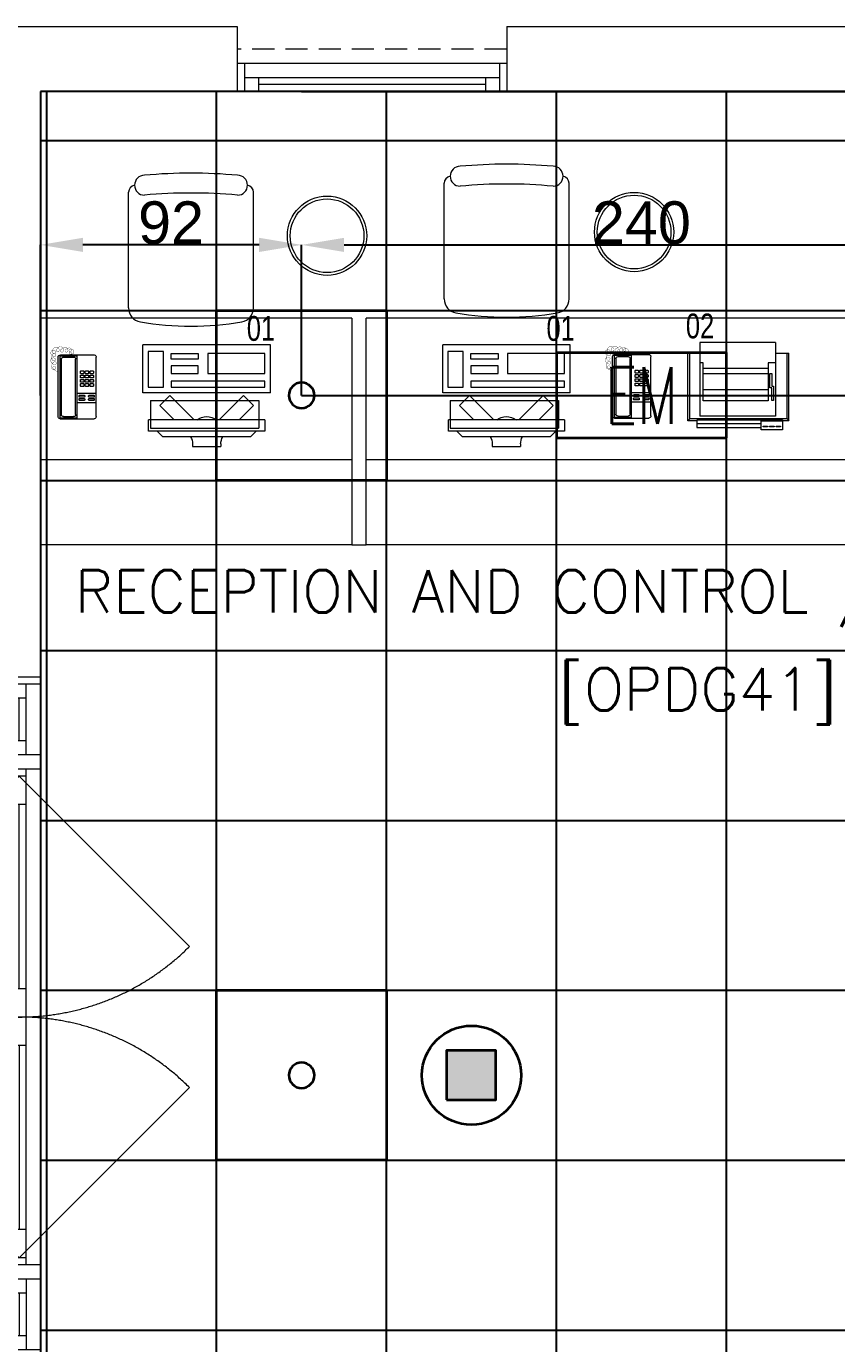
# Model space of a CAD drawing. Header units: inches. Extents: x -12418 to 57169, y -29325 to 19878.
# Drawn here: x 37128 to 39990, y 4153 to 8803 of the extents above; entities that cross this region are included whole.
import ezdxf
from ezdxf.enums import TextEntityAlignment as Align

# ---------------------------------------------------------------- set-up
doc = ezdxf.new("R2010")
doc.units = ezdxf.units.IN
doc.header["$LTSCALE"] = 25
doc.header["$MEASUREMENT"] = 0
doc.header["$PDMODE"] = 3
doc.linetypes.add('00-Ground Floor$0$DASHED', pattern=[0.75, 0.5, -0.25])
doc.linetypes.add('00-Ground Floor$0$HIDDEN2', pattern=[0.1875, 0.125, -0.0625])
doc.layers.get('0').update_dxf_attribs({"color": 8})
doc.layers.get('Defpoints').update_dxf_attribs({"color": 8})
for name, color, linetype, lineweight in [('00-Ground Floor$0$72_EGR_BASE_TEXT', 252, 'Continuous', 5), ('00-Ground Floor$0$72_EGR_EQP_TAG', 142, 'Continuous', 5), ('00-Ground Floor$0$Aluminum', 251, 'Continuous', 5), ('00-Ground Floor$0$LOADING', 253, 'Continuous', 5), ('00-Ground Floor$0$Proj', 251, 'Continuous', 5), ('00-Ground Floor$0$Walls', 251, 'Continuous', 5), ('E-DIM', 6, 'Continuous', 18), ('E-LITE-CIRC-NUMB', 6, 'Continuous', 25), ('E-LITE-CLNG', 150, 'Continuous', 35), ('E-LITE-CLNG @ 100', 150, 'Continuous', 35), ('E-LITE-CTRL', 6, 'Continuous', 25), ('T-INTC-CLNG @ 100', 33, 'Continuous', 35), ('T-INTC-DEVC-NUMB', 2, 'Continuous', 25)]:
    doc.layers.add(name, color=color, linetype=linetype, lineweight=lineweight)
doc.layers.add('00-Ground Floor$0$False Ceiling', color=251, linetype='Continuous')
doc.styles.add('00-Ground Floor$0$SIMPLEX', font='SIMPLEX.shx', dxfattribs={"height": 150})
doc.styles.add('00-Ground Floor$0$X3G_ENTITY_257CFD', font='swisscl.ttf', dxfattribs={"height": 200})
doc.styles.add('DC_Simplex', font='SIMPLEX.shx', dxfattribs={"width": 0.7})
doc.styles.get("Standard").update_dxf_attribs({"font": 'arial.ttf'})
doc.dimstyles.get("Standard").update_dxf_attribs({"dimtxt": 150, "dimasz": 150, "dimexe": 0.18, "dimexo": 0.0625, "dimgap": 1, "dimtad": 1, "dimdec": 0, "dimlfac": 0.1, "dimzin": 0, "dimdsep": 46, "dimtxsty": 'Standard', "dimcen": 0.09, "dimclrd": 256, "dimclrt": 7, "dimadec": 0, "dimazin": 0, "dimtfac": 1, "dimtdec": 0, "dimtofl": 0, "dimtmove": 0, "dimatfit": 3, "dimfxl": 1, "dimtolj": 1, "dimtzin": 0, "dimarcsym": 0})

# ---------------------------------------------------------------- blocks, each defined once
blk = doc.blocks.new('00-Ground Floor$0$door1700')
at = {"layer": '00-Ground Floor$0$Aluminum', "linetype": '00-Ground Floor$0$DASHED', "ltscale": 300}
for p, q in [((34940, 89347.9), (35541, 89949)), ((36640, 89347.9), (36039, 89949)), ((34940, 89347.9), (35541, 88746.9)), ((36640, 89347.9), (36039, 88746.9))]:
    blk.add_line(p, q, dxfattribs=at)
at = {"layer": '00-Ground Floor$0$Aluminum'}
for p, q in [((34915, 89422.9), (34590, 89422.9)), ((34615, 89422.9), (34615, 89322.9)), ((34865, 89422.9), (34865, 89322.9)), ((34915, 89422.9), (34915, 89322.9)), ((36990, 89422.9), (36665, 89422.9)), ((36665, 89422.9), (36665, 89322.9)), ((36715, 89422.9), (36715, 89322.9)), ((36965, 89422.9), (36965, 89322.9)), ((34865, 89372.9), (34615, 89372.9)), ((34665, 89372.9), (34665, 89322.9)), ((34815, 89372.9), (34815, 89322.9)), ((36665, 89372.9), (34915, 89372.9)), ((34940, 89372.9), (34940, 89322.9)), ((35040, 89372.9), (35040, 89322.9)), ((35690, 89372.9), (35690, 89322.9)), ((35790, 89372.9), (35790, 89322.9)), ((35890, 89372.9), (35890, 89322.9)), ((36540, 89372.9), (36540, 89322.9)), ((36640, 89372.9), (36640, 89322.9)), ((36715, 89372.9), (36965, 89372.9)), ((36765, 89372.9), (36765, 89322.9)), ((36915, 89372.9), (36915, 89322.9)), ((36990, 89322.9), (34590, 89322.9)), ((34590, 89322.9), (36990, 89322.9)), ((34815, 89347.9), (34665, 89347.9)), ((35690, 89347.9), (35040, 89347.9)), ((35890, 89347.9), (36540, 89347.9)), ((36765, 89347.9), (36915, 89347.9))]:
    blk.add_line(p, q, dxfattribs=at)
at = {"layer": '00-Ground Floor$0$Aluminum', "linetype": '00-Ground Floor$0$DASHED', "ltscale": 300}
for centre, start, end in [((34940, 89347.9), 315, 45), ((36640, 89347.9), 135, 225)]:
    blk.add_arc(centre, 850, start, end, dxfattribs=at)
blk = doc.blocks.new('00-Ground Floor$0$DM20079-P')
at = {"color": 0}
for p, q in [((-0.0686, 0.217), (-0.0686, 0.008)), ((-0.0616, 0.225), (0.0594, 0.225)), ((-0.0616, 0.225), (-0.0616, 0)), ((-0.0616, 0.222), (-0.0016, 0.222)), ((-0.0616, 0.212), (-0.0565, 0.212)), ((-0.0566, 0.2105), (-0.0566, 0.0145)), ((-0.0496, 0.2175), (-0.0136, 0.2175)), ((-0.0068, 0.212), (-0.0016, 0.212)), ((-0.0066, 0.2105), (-0.0066, 0.0145)), ((-0.0016, 0.225), (-0.0016, 0)), ((0.0664, 0.217), (0.0664, 0.008)), ((-0.0016, 0.1675), (0.0664, 0.1675)), ((-0.0016, 0.135), (0.0664, 0.135)), ((-0.0616, 0.013), (-0.0565, 0.013)), ((-0.0616, 0.003), (-0.0016, 0.003)), ((-0.0594, 0), (0.0594, 0)), ((-0.0496, 0.0075), (-0.0136, 0.0075)), ((-0.0068, 0.013), (-0.0016, 0.013))]:
    blk.add_line(p, q, dxfattribs=at)
for points in [[(0.0074, 0.1605, 0.414214), (0.0054, 0.1585), (0.0054, 0.1555, 0.414214), (0.0074, 0.1535), (0.0234, 0.1535, 0.414214), (0.0254, 0.1555), (0.0254, 0.1585, 0.414214), (0.0234, 0.1605)], [(0.0234, 0.142, 0.414214), (0.0254, 0.144), (0.0254, 0.147, 0.414214), (0.0234, 0.149), (0.0074, 0.149, 0.414214), (0.0054, 0.147), (0.0054, 0.144, 0.414214), (0.0074, 0.142)], [(0.0574, 0.1535, 0.414214), (0.0594, 0.1555), (0.0594, 0.1585, 0.414214), (0.0574, 0.1605), (0.0414, 0.1605, 0.414214), (0.0394, 0.1585), (0.0394, 0.1555, 0.414214), (0.0414, 0.1535)], [(0.0574, 0.142, 0.414214), (0.0594, 0.144), (0.0594, 0.147, 0.414214), (0.0574, 0.149), (0.0414, 0.149, 0.414214), (0.0394, 0.147), (0.0394, 0.144, 0.414214), (0.0414, 0.142)], [(0.0104, 0.103, 0.414214), (0.0124, 0.101), (0.0204, 0.101, 0.414214), (0.0224, 0.103), (0.0224, 0.109, 0.414214), (0.0204, 0.111), (0.0124, 0.111, 0.414214), (0.0104, 0.109)], [(0.0104, 0.088, 0.414214), (0.0124, 0.086), (0.0204, 0.086, 0.414214), (0.0224, 0.088), (0.0224, 0.094, 0.414214), (0.0204, 0.096), (0.0124, 0.096, 0.414214), (0.0104, 0.094)], [(0.0274, 0.103, 0.414214), (0.0294, 0.101), (0.0374, 0.101, 0.414214), (0.0394, 0.103), (0.0394, 0.109, 0.414214), (0.0374, 0.111), (0.0294, 0.111, 0.414214), (0.0274, 0.109)], [(0.0274, 0.088, 0.414214), (0.0294, 0.086), (0.0374, 0.086, 0.414214), (0.0394, 0.088), (0.0394, 0.094, 0.414214), (0.0374, 0.096), (0.0294, 0.096, 0.414214), (0.0274, 0.094)], [(0.0444, 0.103, 0.414214), (0.0464, 0.101), (0.0544, 0.101, 0.414214), (0.0564, 0.103), (0.0564, 0.109, 0.414214), (0.0544, 0.111), (0.0464, 0.111, 0.414214), (0.0444, 0.109)], [(0.0444, 0.088, 0.414214), (0.0464, 0.086), (0.0544, 0.086, 0.414214), (0.0564, 0.088), (0.0564, 0.094, 0.414214), (0.0544, 0.096), (0.0464, 0.096, 0.414214), (0.0444, 0.094)], [(0.0104, 0.073, 0.414214), (0.0124, 0.071), (0.0204, 0.071, 0.414214), (0.0224, 0.073), (0.0224, 0.079, 0.414214), (0.0204, 0.081), (0.0124, 0.081, 0.414214), (0.0104, 0.079)], [(0.0104, 0.058, 0.414214), (0.0124, 0.056), (0.0204, 0.056, 0.414214), (0.0224, 0.058), (0.0224, 0.064, 0.414214), (0.0204, 0.066), (0.0124, 0.066, 0.414214), (0.0104, 0.064)], [(0.0274, 0.073, 0.414214), (0.0294, 0.071), (0.0374, 0.071, 0.414214), (0.0394, 0.073), (0.0394, 0.079, 0.414214), (0.0374, 0.081), (0.0294, 0.081, 0.414214), (0.0274, 0.079)], [(0.0274, 0.058, 0.414214), (0.0294, 0.056), (0.0374, 0.056, 0.414214), (0.0394, 0.058), (0.0394, 0.064, 0.414214), (0.0374, 0.066), (0.0294, 0.066, 0.414214), (0.0274, 0.064)], [(0.0444, 0.073, 0.414214), (0.0464, 0.071), (0.0544, 0.071, 0.414214), (0.0564, 0.073), (0.0564, 0.079, 0.414214), (0.0544, 0.081), (0.0464, 0.081, 0.414214), (0.0444, 0.079)], [(0.0444, 0.058, 0.414214), (0.0464, 0.056), (0.0544, 0.056, 0.414214), (0.0564, 0.058), (0.0564, 0.064, 0.414214), (0.0544, 0.066), (0.0464, 0.066, 0.414214), (0.0444, 0.064)]]:
    blk.add_lwpolyline(points, format="xyb", close=True, dxfattribs=at)
at = {"color": 0, "const_width": 0.001}
blk.add_lwpolyline([(-0.0686, 0.059, 0.184574), (-0.0861, 0.0478, 1.44364), (-0.0769, 0.0452, 0.837915), (-0.0907, 0.0465, 0.30536), (-0.0835, 0.0248, 1.584726), (-0.0815, 0.034, 0.253153), (-0.094, 0.0228, 0.874198), (-0.0776, 0.0142, 0.915253), (-0.0897, 0.0168, 0.223821), (-0.0874, -0.0011, 1.703343), (-0.0796, 0.005, 0.588962), (-0.0934, -0.0114, 0.717795), (-0.0769, -0.0108, 0.983104), (-0.0875, -0.0075, 0.326362), (-0.0815, -0.0259, 0.758716), (-0.0657, -0.0134, 0.906186), (-0.0743, -0.016, 0.189488), (-0.067, -0.0272, 0.7948), (-0.0506, -0.0127, 1.223996), (-0.0585, -0.0193, 0.072149), (-0.0473, -0.0259, 0.645886), (-0.0341, -0.0134, 1.366917), (-0.042, -0.0193, 0.078415), (-0.0315, -0.0246, 0.723006), (-0.0229, -0.0127, 1.105484), (-0.0289, -0.018, 0.327892), (-0.017, -0.0193, 0.446638), (-0.0144, -0.0068, 0.327263), (-0.0269, -0.0029, 1.240441), (-0.0229, -0.0094, 0.611307), (-0.0278, 0.0075)], format="xyb", dxfattribs=at)
at = {"color": 0}
for centre, radius, start, end in [((-0.0605, 0.217), 0.00813, 97.9633, 179.6649), ((-0.0496, 0.2105), 0.007, 90, 180), ((-0.0136, 0.2105), 0.007, 0, 90), ((0.0582, 0.217), 0.00813, 0.3351, 82.0367), ((-0.0605, 0.008), 0.00813, 180.3351, 277.9633), ((-0.0496, 0.0145), 0.007, 180, 270), ((-0.0136, 0.0145), 0.007, 270, 0), ((0.0582, 0.008), 0.00813, 277.9633, 359.6649)]:
    blk.add_arc(centre, radius, start, end, dxfattribs=at)
blk = doc.blocks.new('00-Ground Floor$0$GF21021-P')
for p, q in [((-0.2207, 0.4756), (-0.2207, 0.0675)), ((0.2205, 0.4756), (0.2205, 0.0675))]:
    blk.add_line(p, q)
for centre, radius, start, end in [((-0.1707, 0.4756), 0.05, 99.6329, 180), ((-0.0001, -0.5295), 1.0695, 80.3671, 99.6329), ((0.1705, 0.4756), 0.05, 0, 80.3671), ((-0.1957, 0.0675), 0.025, 180, 261.4721), ((-0.1643, 0.0425), 0.0351, 90, 270), ((0, 1.8467), 1.7767, 264.6946, 275.3053), ((0.1641, 0.0425), 0.0351, 270, 90), ((0.1955, 0.0675), 0.025, 278.5279, 0), ((0, 1.8314), 1.8314, 264.8532, 275.147)]:
    blk.add_arc(centre, radius, start, end)
blk = doc.blocks.new('00-Ground Floor$0$ITCWLS1-P')
at = {"layer": '00-Ground Floor$0$LOADING'}
for p, q in [((-0.2651, 0.43, 0), (-0.3051, 0.43, 0)), ((-0.3051, 0.43, 0), (-0.3051, 0.02, 0)), ((-0.2651, 0.43, 0), (-0.2651, 0.02, 0)), ((-0.17, 0.45), (-0.17, 0)), ((-0.17, 0.45), (0, 0.45)), ((-0.1496, 0.4305), (-0.1291, 0.4305)), ((-0.1291, 0.4305), (-0.1291, 0.4089)), ((0, 0.45), (0, 0)), ((-0.3251, 0.38, 0), (-0.3051, 0.4, 0)), ((-0.3251, 0.38, 0), (-0.3251, 0.07, 0)), ((-0.197, 0.4094), (-0.295, 0.4094)), ((-0.295, 0.0264), (-0.295, 0.4094)), ((-0.197, 0.0264), (-0.197, 0.4094)), ((-0.3503, 0.275), (-0.3596, 0.275)), ((-0.3596, 0.175), (-0.3596, 0.275)), ((-0.3503, 0.175), (-0.3596, 0.175)), ((-0.3251, 0.07, 0), (-0.3051, 0.05, 0)), ((-0.3051, 0.02, 0), (-0.2651, 0.02, 0)), ((-0.197, 0.0264), (-0.295, 0.0264)), ((-0.17, 0), (0, 0))]:
    blk.add_line(p, q, dxfattribs=at)
at = {"layer": '00-Ground Floor$0$LOADING', "extrusion": (2.48281e-10, 3.18408e-10, -1)}
for p, q in [((-0.2651, 0.3395), (-0.2144, 0.3902)), ((-0.1791, 0.3548), (-0.2144, 0.3902)), ((-0.2651, 0.2688), (-0.1791, 0.3548))]:
    blk.add_line(p, q, dxfattribs=at)
at = {"layer": '00-Ground Floor$0$LOADING', "extrusion": (2.48281e-10, -3.18408e-10, -1)}
for p, q in [((-0.2651, 0.1812), (-0.1791, 0.0952)), ((-0.2651, 0.1105), (-0.2144, 0.0598)), ((-0.1791, 0.0952), (-0.2144, 0.0598))]:
    blk.add_line(p, q, dxfattribs=at)
at = {"layer": '00-Ground Floor$0$LOADING'}
for points in [[(-0.1291, 0.4089), (-0.1291, 0.1), (-0.1496, 0.1), (-0.1496, 0.4305)], [(-0.1496, 0.1), (-0.1496, 0.1), (-0.1496, 0.1), (-0.1496, 0.1), (-0.1496, 0.1), (-0.1496, 0.1), (-0.1496, 0.1), (-0.1496, 0.1), (-0.1496, 0.1)], [(-0.1496, 0.1), (-0.1496, 0.1), (-0.1496, 0.1), (-0.1496, 0.1), (-0.1496, 0.1), (-0.1496, 0.1), (-0.1496, 0.1), (-0.1496, 0.1), (-0.1496, 0.1), (-0.1496, 0.1), (-0.1496, 0.1), (-0.1496, 0.1), (-0.1496, 0.1), (-0.1496, 0.1), (-0.1496, 0.1), (-0.1496, 0.1), (-0.1496, 0.1), (-0.1496, 0.1)], [(-0.1496, 0.1), (-0.1496, 0.1), (-0.1496, 0.1), (-0.1496, 0.1), (-0.1496, 0.1), (-0.1496, 0.1), (-0.1496, 0.1), (-0.1496, 0.1), (-0.1496, 0.1), (-0.1496, 0.1)], [(-0.1496, 0.1), (-0.1496, 0.1), (-0.1496, 0.1), (-0.1496, 0.1), (-0.1496, 0.1), (-0.1496, 0.1), (-0.1496, 0.1)], [(-0.1496, 0.1), (-0.1496, 0.1), (-0.1496, 0.1), (-0.1496, 0.1), (-0.1496, 0.1), (-0.1496, 0.1), (-0.1496, 0.1), (-0.1496, 0.1), (-0.1496, 0.1), (-0.1496, 0.1)], [(-0.1496, 0.1), (-0.1496, 0.1), (-0.1496, 0.1), (-0.1496, 0.1), (-0.1496, 0.1), (-0.1496, 0.1), (-0.1496, 0.1), (-0.1496, 0.1), (-0.1496, 0.1), (-0.1496, 0.1), (-0.1496, 0.1), (-0.1496, 0.1), (-0.1496, 0.1), (-0.1496, 0.1), (-0.1496, 0.1)], [(-0.1496, 0.1), (-0.1496, 0.1), (-0.1496, 0.1), (-0.1496, 0.1), (-0.1496, 0.1), (-0.1496, 0.1), (-0.1496, 0.1), (-0.1496, 0.1), (-0.1496, 0.1), (-0.1496, 0.1)], [(-0.1496, 0.1), (-0.1496, 0.1), (-0.1496, 0.1), (-0.1496, 0.1), (-0.1496, 0.1), (-0.1496, 0.1), (-0.1496, 0.1), (-0.1496, 0.1), (-0.1496, 0.1), (-0.1496, 0.1)], [(-0.1496, 0.1), (-0.1496, 0.1), (-0.1496, 0.1), (-0.1496, 0.1), (-0.1496, 0.1), (-0.1496, 0.1), (-0.1496, 0.1), (-0.1496, 0.1), (-0.1496, 0.1), (-0.1496, 0.1), (-0.1496, 0.1), (-0.1496, 0.1), (-0.1496, 0.1), (-0.1496, 0.1), (-0.1496, 0.1), (-0.1496, 0.1), (-0.1496, 0.1), (-0.1496, 0.1), (-0.1496, 0.1), (-0.1496, 0.1), (-0.1496, 0.1), (-0.1496, 0.1), (-0.1496, 0.1), (-0.1496, 0.1), (-0.1496, 0.1), (-0.1496, 0.1), (-0.1496, 0.1), (-0.1496, 0.1), (-0.1496, 0.1), (-0.1496, 0.1), (-0.1496, 0.1), (-0.1496, 0.1), (-0.1496, 0.1), (-0.1496, 0.1), (-0.1496, 0.1), (-0.1496, 0.1), (-0.1496, 0.1), (-0.1496, 0.1), (-0.1496, 0.1), (-0.1496, 0.1), (-0.1496, 0.1), (-0.1496, 0.1), (-0.1496, 0.1), (-0.1496, 0.1), (-0.1496, 0.1), (-0.1496, 0.1), (-0.1496, 0.1), (-0.1496, 0.1), (-0.1496, 0.1), (-0.1496, 0.1), (-0.1496, 0.1), (-0.1496, 0.1), (-0.1496, 0.1), (-0.1496, 0.1)], [(-0.1496, 0.1), (-0.1496, 0.1), (-0.1496, 0.1), (-0.1496, 0.1), (-0.1496, 0.1), (-0.1496, 0.1), (-0.1496, 0.1), (-0.1496, 0.1), (-0.1496, 0.1), (-0.1496, 0.1), (-0.1496, 0.1), (-0.1496, 0.1), (-0.1496, 0.1), (-0.1496, 0.1), (-0.1496, 0.1), (-0.1496, 0.1), (-0.1496, 0.1), (-0.1496, 0.1), (-0.1496, 0.1), (-0.1496, 0.1), (-0.1496, 0.1), (-0.1496, 0.1), (-0.1496, 0.1), (-0.1496, 0.1), (-0.1496, 0.1), (-0.1496, 0.1), (-0.1496, 0.1), (-0.1496, 0.1), (-0.1496, 0.1), (-0.1496, 0.1), (-0.1496, 0.1), (-0.1496, 0.1), (-0.1496, 0.1), (-0.1496, 0.1), (-0.1496, 0.1), (-0.1496, 0.1), (-0.1496, 0.1), (-0.1496, 0.1), (-0.1496, 0.1), (-0.1496, 0.1), (-0.1496, 0.1), (-0.1496, 0.1), (-0.1496, 0.1), (-0.1496, 0.1), (-0.1496, 0.1), (-0.1496, 0.1), (-0.1496, 0.1), (-0.1496, 0.1), (-0.1496, 0.1), (-0.1496, 0.1), (-0.1496, 0.1), (-0.1496, 0.1), (-0.1496, 0.1), (-0.1496, 0.1), (-0.1496, 0.1), (-0.1496, 0.1), (-0.1496, 0.1), (-0.1496, 0.1), (-0.1496, 0.1), (-0.1496, 0.1), (-0.1496, 0.1), (-0.1496, 0.1), (-0.1496, 0.1), (-0.1496, 0.1), (-0.1496, 0.1), (-0.1496, 0.1), (-0.1496, 0.1), (-0.1496, 0.1), (-0.1496, 0.1), (-0.1496, 0.1), (-0.1496, 0.1), (-0.1496, 0.1), (-0.1496, 0.1), (-0.1496, 0.1), (-0.1496, 0.1), (-0.1496, 0.1), (-0.1496, 0.1), (-0.1496, 0.1), (-0.1496, 0.1), (-0.1496, 0.1), (-0.1496, 0.1), (-0.1496, 0.1), (-0.1496, 0.1), (-0.1496, 0.1), (-0.1496, 0.1), (-0.1496, 0.1), (-0.1496, 0.1), (-0.1496, 0.1), (-0.1496, 0.1)], [(-0.1496, 0.1), (-0.1496, 0.1), (-0.1496, 0.1), (-0.1496, 0.1), (-0.1496, 0.1), (-0.1496, 0.1), (-0.1496, 0.1), (-0.1496, 0.1), (-0.1496, 0.1), (-0.1496, 0.1), (-0.1496, 0.1), (-0.1496, 0.1)], [(-0.1496, 0.1), (-0.1496, 0.1), (-0.1496, 0.1), (-0.1496, 0.1), (-0.1496, 0.1), (-0.1496, 0.1), (-0.1496, 0.1)], [(-0.1496, 0.1), (-0.1496, 0.1), (-0.1496, 0.1), (-0.1496, 0.1), (-0.1496, 0.1), (-0.1496, 0.1), (-0.1496, 0.1), (-0.1496, 0.1), (-0.1496, 0.1), (-0.1496, 0.1), (-0.1496, 0.1), (-0.1496, 0.1), (-0.1496, 0.1), (-0.1496, 0.1), (-0.1496, 0.1), (-0.1496, 0.1), (-0.1496, 0.1)], [(-0.1496, 0.1), (-0.1496, 0.1), (-0.1496, 0.1), (-0.1496, 0.1), (-0.1496, 0.1), (-0.1496, 0.1), (-0.1496, 0.1), (-0.1496, 0.1), (-0.1496, 0.1), (-0.1496, 0.1), (-0.1496, 0.1), (-0.1496, 0.1), (-0.1496, 0.1), (-0.1496, 0.1), (-0.1496, 0.1), (-0.1496, 0.1), (-0.1496, 0.1), (-0.1496, 0.1), (-0.1496, 0.1), (-0.1496, 0.1), (-0.1496, 0.1), (-0.1496, 0.1), (-0.1496, 0.1), (-0.1496, 0.1), (-0.1496, 0.1), (-0.1496, 0.1), (-0.1496, 0.1), (-0.1496, 0.1), (-0.1496, 0.1), (-0.1496, 0.1), (-0.1496, 0.1), (-0.1496, 0.1), (-0.1496, 0.1), (-0.1496, 0.1), (-0.1496, 0.1), (-0.1496, 0.1), (-0.1496, 0.1), (-0.1496, 0.1), (-0.1496, 0.1), (-0.1496, 0.1), (-0.1496, 0.1), (-0.1496, 0.1), (-0.1496, 0.1), (-0.1496, 0.1), (-0.1496, 0.1), (-0.1496, 0.1), (-0.1496, 0.1), (-0.1496, 0.1), (-0.1496, 0.1), (-0.1496, 0.1), (-0.1496, 0.1), (-0.1496, 0.1), (-0.1496, 0.1), (-0.1496, 0.1), (-0.1496, 0.1), (-0.1496, 0.1), (-0.1496, 0.1), (-0.1496, 0.1), (-0.1496, 0.1), (-0.1496, 0.1), (-0.1496, 0.1), (-0.1496, 0.1), (-0.1496, 0.1), (-0.1496, 0.1), (-0.1496, 0.1), (-0.1496, 0.1), (-0.1496, 0.1), (-0.1496, 0.1), (-0.1496, 0.1), (-0.1496, 0.1), (-0.1496, 0.1), (-0.1496, 0.1), (-0.1496, 0.1), (-0.1496, 0.1), (-0.1496, 0.1), (-0.1496, 0.1), (-0.1496, 0.1), (-0.1496, 0.1), (-0.1496, 0.1), (-0.1496, 0.1), (-0.1496, 0.1), (-0.1496, 0.1), (-0.1496, 0.1), (-0.1496, 0.1), (-0.1496, 0.1), (-0.1496, 0.1), (-0.1496, 0.1), (-0.1496, 0.1), (-0.1496, 0.1), (-0.1496, 0.1), (-0.1496, 0.1), (-0.1496, 0.1), (-0.1496, 0.1), (-0.1496, 0.1), (-0.1496, 0.1), (-0.1496, 0.1), (-0.1496, 0.1), (-0.1496, 0.1), (-0.1496, 0.1), (-0.1496, 0.1), (-0.1496, 0.1), (-0.1496, 0.1), (-0.1496, 0.1), (-0.1496, 0.1), (-0.1496, 0.1), (-0.1496, 0.1), (-0.1496, 0.1), (-0.1496, 0.1), (-0.1496, 0.1), (-0.1496, 0.1), (-0.1496, 0.1)], [(-0.1496, 0.1), (-0.1496, 0.1), (-0.1496, 0.1), (-0.1496, 0.1), (-0.1496, 0.1), (-0.1496, 0.1), (-0.1496, 0.1), (-0.1496, 0.1)]]:
    blk.add_lwpolyline(points, dxfattribs=at)
for points in [[(-0.1019, 0.4305), (-0.0304, 0.4305), (-0.0304, 0.2294), (-0.1019, 0.2294)], [(-0.1019, 0.1954), (-0.0747, 0.1954), (-0.0747, 0.1), (-0.1019, 0.1)], [(-0.0304, 0.1954), (-0.0508, 0.1954), (-0.0508, 0.1), (-0.0304, 0.1)], [(-0.1496, 0.1), (-0.1496, 0.1), (-0.1496, 0.1), (-0.1496, 0.1), (-0.1496, 0.1), (-0.1496, 0.1), (-0.1496, 0.1), (-0.1496, 0.1), (-0.1496, 0.1), (-0.1496, 0.1), (-0.1496, 0.1), (-0.1496, 0.1), (-0.1496, 0.1), (-0.1496, 0.1), (-0.1496, 0.1), (-0.1496, 0.1), (-0.1496, 0.1), (-0.1496, 0.1), (-0.1496, 0.1), (-0.1496, 0.1), (-0.1496, 0.1), (-0.1496, 0.1), (-0.1496, 0.1), (-0.1496, 0.1), (-0.1496, 0.1), (-0.1496, 0.1), (-0.1496, 0.1), (-0.1496, 0.1), (-0.1496, 0.1), (-0.1496, 0.1), (-0.1496, 0.1), (-0.1496, 0.1), (-0.1496, 0.1), (-0.1496, 0.1), (-0.1496, 0.1), (-0.1496, 0.1), (-0.1496, 0.1), (-0.1496, 0.1), (-0.1496, 0.1), (-0.1496, 0.1), (-0.1496, 0.1), (-0.1496, 0.1), (-0.1496, 0.1), (-0.1496, 0.1), (-0.1496, 0.1), (-0.1496, 0.1), (-0.1496, 0.1), (-0.1496, 0.1), (-0.1496, 0.1), (-0.1496, 0.1), (-0.1496, 0.1), (-0.1496, 0.1), (-0.1496, 0.1), (-0.1496, 0.1), (-0.1496, 0.1), (-0.1496, 0.1), (-0.1496, 0.1), (-0.1496, 0.1), (-0.1496, 0.1), (-0.1496, 0.1), (-0.1496, 0.1), (-0.1496, 0.1), (-0.1496, 0.1), (-0.1496, 0.1), (-0.1496, 0.1), (-0.1496, 0.1), (-0.1496, 0.1), (-0.1496, 0.1), (-0.1496, 0.1), (-0.1496, 0.1), (-0.1496, 0.1), (-0.1496, 0.1), (-0.1496, 0.1), (-0.1496, 0.1), (-0.1496, 0.1), (-0.1496, 0.1), (-0.1496, 0.1), (-0.1496, 0.1), (-0.1496, 0.1), (-0.1496, 0.1), (-0.1496, 0.1), (-0.1496, 0.1), (-0.1496, 0.1), (-0.1496, 0.1), (-0.1496, 0.1), (-0.1496, 0.1), (-0.1496, 0.1), (-0.1496, 0.1), (-0.1496, 0.1), (-0.1496, 0.1), (-0.1496, 0.1), (-0.1496, 0.1), (-0.1496, 0.1), (-0.1496, 0.1), (-0.1496, 0.1), (-0.1496, 0.1), (-0.1496, 0.1), (-0.1496, 0.1), (-0.1496, 0.1), (-0.1496, 0.1), (-0.1496, 0.1), (-0.1496, 0.1), (-0.1496, 0.1), (-0.1496, 0.1), (-0.1496, 0.1), (-0.1496, 0.1), (-0.1496, 0.1), (-0.1496, 0.1), (-0.1496, 0.1), (-0.1496, 0.1), (-0.1496, 0.1), (-0.1496, 0.1), (-0.1496, 0.1), (-0.1496, 0.1), (-0.1496, 0.1), (-0.1496, 0.1), (-0.1496, 0.1), (-0.1496, 0.1), (-0.1496, 0.1), (-0.1496, 0.1), (-0.1496, 0.1), (-0.1496, 0.1), (-0.1496, 0.1), (-0.1496, 0.1), (-0.1496, 0.1), (-0.1496, 0.1), (-0.1496, 0.1), (-0.1496, 0.1), (-0.1496, 0.1), (-0.1496, 0.1), (-0.1496, 0.1), (-0.1496, 0.1), (-0.1496, 0.1), (-0.1496, 0.1), (-0.1496, 0.1), (-0.1496, 0.1), (-0.1496, 0.1), (-0.1496, 0.1), (-0.1496, 0.1), (-0.1496, 0.1), (-0.1496, 0.1), (-0.1496, 0.1), (-0.1496, 0.1), (-0.1496, 0.1), (-0.1496, 0.1), (-0.1496, 0.1), (-0.1496, 0.1), (-0.1496, 0.1), (-0.1496, 0.1), (-0.1496, 0.1), (-0.1496, 0.1), (-0.1496, 0.1), (-0.1496, 0.1), (-0.1496, 0.1), (-0.1496, 0.1), (-0.1496, 0.1), (-0.1496, 0.1), (-0.1496, 0.1), (-0.1496, 0.1), (-0.1496, 0.1), (-0.1496, 0.1), (-0.1496, 0.1), (-0.1496, 0.1), (-0.1496, 0.1), (-0.1496, 0.1), (-0.1496, 0.1), (-0.1496, 0.1), (-0.1496, 0.1), (-0.1496, 0.1), (-0.1496, 0.1), (-0.1496, 0.1), (-0.1496, 0.1), (-0.1496, 0.1), (-0.1496, 0.1), (-0.1496, 0.1), (-0.1496, 0.1), (-0.1496, 0.1), (-0.1496, 0.1), (-0.1496, 0.1), (-0.1496, 0.1), (-0.1496, 0.1), (-0.1496, 0.1), (-0.1496, 0.1), (-0.1496, 0.1), (-0.1496, 0.1), (-0.1496, 0.1), (-0.1496, 0.1), (-0.1496, 0.1), (-0.1496, 0.1), (-0.1496, 0.1), (-0.1496, 0.1), (-0.1496, 0.1), (-0.1496, 0.1), (-0.1496, 0.1), (-0.1496, 0.1), (-0.1496, 0.1), (-0.1496, 0.1), (-0.1496, 0.1), (-0.1496, 0.1), (-0.1496, 0.1), (-0.1496, 0.1), (-0.1496, 0.1), (-0.1496, 0.1), (-0.1496, 0.1), (-0.1496, 0.1), (-0.1496, 0.1), (-0.1496, 0.1), (-0.1496, 0.1), (-0.1496, 0.1), (-0.1496, 0.1), (-0.1496, 0.1), (-0.1496, 0.1), (-0.1496, 0.1), (-0.1496, 0.1), (-0.1496, 0.1), (-0.1496, 0.1), (-0.1496, 0.1), (-0.1496, 0.1), (-0.1496, 0.1), (-0.1496, 0.1), (-0.1496, 0.1), (-0.1496, 0.1), (-0.1496, 0.1), (-0.1496, 0.1), (-0.1496, 0.1), (-0.1496, 0.1), (-0.1496, 0.1), (-0.1496, 0.1), (-0.1496, 0.1), (-0.1496, 0.1), (-0.1496, 0.1), (-0.1496, 0.1), (-0.1496, 0.1), (-0.1496, 0.1), (-0.1496, 0.1), (-0.1496, 0.1), (-0.1496, 0.1), (-0.1496, 0.1), (-0.1496, 0.1), (-0.1496, 0.1), (-0.1496, 0.1), (-0.1496, 0.1), (-0.1496, 0.1), (-0.1496, 0.1), (-0.1496, 0.1), (-0.1496, 0.1), (-0.1496, 0.1), (-0.1496, 0.1), (-0.1496, 0.1), (-0.1496, 0.1), (-0.1496, 0.1), (-0.1496, 0.1), (-0.1496, 0.1), (-0.1496, 0.1), (-0.1496, 0.1), (-0.1496, 0.1), (-0.1496, 0.1), (-0.1496, 0.1), (-0.1496, 0.1), (-0.1496, 0.1), (-0.1496, 0.1), (-0.1496, 0.1), (-0.1496, 0.1), (-0.1496, 0.1), (-0.1496, 0.1), (-0.1496, 0.1), (-0.1496, 0.1), (-0.1496, 0.1), (-0.1496, 0.1), (-0.1496, 0.1), (-0.1496, 0.1), (-0.1496, 0.1), (-0.1496, 0.1), (-0.1496, 0.1), (-0.1496, 0.1), (-0.1496, 0.1), (-0.1496, 0.1)], [(-0.1496, 0.1), (-0.1496, 0.1), (-0.1496, 0.1), (-0.1496, 0.1), (-0.1496, 0.1), (-0.1496, 0.1), (-0.1496, 0.1), (-0.1496, 0.1), (-0.1496, 0.1), (-0.1496, 0.1), (-0.1496, 0.1), (-0.1496, 0.1), (-0.1496, 0.1), (-0.1496, 0.1), (-0.1496, 0.1), (-0.1496, 0.1), (-0.1496, 0.1), (-0.1496, 0.1), (-0.1496, 0.1), (-0.1496, 0.1), (-0.1496, 0.1), (-0.1496, 0.1), (-0.1496, 0.1), (-0.1496, 0.1), (-0.1496, 0.1), (-0.1496, 0.1), (-0.1496, 0.1), (-0.1496, 0.1), (-0.1496, 0.1), (-0.1496, 0.1), (-0.1496, 0.1), (-0.1496, 0.1), (-0.1496, 0.1), (-0.1496, 0.1), (-0.1496, 0.1), (-0.1496, 0.1), (-0.1496, 0.1), (-0.1496, 0.1), (-0.1496, 0.1), (-0.1496, 0.1), (-0.1496, 0.1), (-0.1496, 0.1), (-0.1496, 0.1), (-0.1496, 0.1), (-0.1496, 0.1), (-0.1496, 0.1), (-0.1496, 0.1), (-0.1496, 0.1), (-0.1496, 0.1), (-0.1496, 0.1), (-0.1496, 0.1), (-0.1496, 0.1), (-0.1496, 0.1), (-0.1496, 0.1), (-0.1496, 0.1), (-0.1496, 0.1), (-0.1496, 0.1), (-0.1496, 0.1), (-0.1496, 0.1), (-0.1496, 0.1), (-0.1496, 0.1), (-0.1496, 0.1), (-0.1496, 0.1), (-0.1496, 0.1), (-0.1496, 0.1), (-0.1496, 0.1), (-0.1496, 0.1), (-0.1496, 0.1), (-0.1496, 0.1), (-0.1496, 0.1), (-0.1496, 0.1), (-0.1496, 0.1), (-0.1496, 0.1), (-0.1496, 0.1), (-0.1496, 0.1), (-0.1496, 0.1), (-0.1496, 0.1), (-0.1496, 0.1), (-0.1496, 0.1), (-0.1496, 0.1), (-0.1496, 0.1), (-0.1496, 0.1), (-0.1496, 0.1), (-0.1496, 0.1), (-0.1496, 0.1), (-0.1496, 0.1), (-0.1496, 0.1), (-0.1496, 0.1), (-0.1496, 0.1), (-0.1496, 0.1), (-0.1496, 0.1), (-0.1496, 0.1), (-0.1496, 0.1), (-0.1496, 0.1), (-0.1496, 0.1), (-0.1496, 0.1), (-0.1496, 0.1), (-0.1496, 0.1), (-0.1496, 0.1), (-0.1496, 0.1), (-0.1496, 0.1), (-0.1496, 0.1), (-0.1496, 0.1), (-0.1496, 0.1), (-0.1496, 0.1), (-0.1496, 0.1), (-0.1496, 0.1), (-0.1496, 0.1), (-0.1496, 0.1), (-0.1496, 0.1), (-0.1496, 0.1), (-0.1496, 0.1), (-0.1496, 0.1), (-0.1496, 0.1), (-0.1496, 0.1), (-0.1496, 0.1), (-0.1496, 0.1), (-0.1496, 0.1), (-0.1496, 0.1), (-0.1496, 0.1), (-0.1496, 0.1), (-0.1496, 0.1), (-0.1496, 0.1), (-0.1496, 0.1), (-0.1496, 0.1), (-0.1496, 0.1), (-0.1496, 0.1), (-0.1496, 0.1), (-0.1496, 0.1), (-0.1496, 0.1), (-0.1496, 0.1), (-0.1496, 0.1), (-0.1496, 0.1), (-0.1496, 0.1), (-0.1496, 0.1), (-0.1496, 0.1), (-0.1496, 0.1), (-0.1496, 0.1), (-0.1496, 0.1), (-0.1496, 0.1), (-0.1496, 0.1), (-0.1496, 0.1), (-0.1496, 0.1), (-0.1496, 0.1), (-0.1496, 0.1), (-0.1496, 0.1), (-0.1496, 0.1), (-0.1496, 0.1), (-0.1496, 0.1), (-0.1496, 0.1), (-0.1496, 0.1), (-0.1496, 0.1), (-0.1496, 0.1), (-0.1496, 0.1), (-0.1496, 0.1), (-0.1496, 0.1), (-0.1496, 0.1), (-0.1496, 0.1), (-0.1496, 0.1), (-0.1496, 0.1), (-0.1496, 0.1), (-0.1496, 0.1), (-0.1496, 0.1), (-0.1496, 0.1), (-0.1496, 0.1), (-0.1496, 0.1), (-0.1496, 0.1), (-0.1496, 0.1), (-0.1496, 0.1), (-0.1496, 0.1), (-0.1496, 0.1), (-0.1496, 0.1), (-0.1496, 0.1), (-0.1496, 0.1), (-0.1496, 0.1), (-0.1496, 0.1), (-0.1496, 0.1), (-0.1496, 0.1), (-0.1496, 0.1), (-0.1496, 0.1), (-0.1496, 0.1), (-0.1496, 0.1), (-0.1496, 0.1), (-0.1496, 0.1), (-0.1496, 0.1), (-0.1496, 0.1), (-0.1496, 0.1), (-0.1496, 0.1), (-0.1496, 0.1), (-0.1496, 0.1), (-0.1496, 0.1), (-0.1496, 0.1), (-0.1496, 0.1), (-0.1496, 0.1), (-0.1496, 0.1), (-0.1496, 0.1), (-0.1496, 0.1), (-0.1496, 0.1), (-0.1496, 0.1), (-0.1496, 0.1), (-0.1496, 0.1), (-0.1496, 0.1), (-0.1496, 0.1), (-0.1496, 0.1), (-0.1496, 0.1), (-0.1496, 0.1), (-0.1496, 0.1), (-0.1496, 0.1), (-0.1496, 0.1), (-0.1496, 0.1), (-0.1496, 0.1), (-0.1496, 0.1), (-0.1496, 0.1), (-0.1496, 0.1)], [(-0.1496, 0.1), (-0.1496, 0.1), (-0.1496, 0.1), (-0.1496, 0.1), (-0.1496, 0.1), (-0.1496, 0.1), (-0.1496, 0.1), (-0.1496, 0.1), (-0.1496, 0.1), (-0.1496, 0.1), (-0.1496, 0.1), (-0.1496, 0.1), (-0.1496, 0.1), (-0.1496, 0.1), (-0.1496, 0.1), (-0.1496, 0.1), (-0.1496, 0.1), (-0.1496, 0.1), (-0.1496, 0.1), (-0.1496, 0.1), (-0.1496, 0.1), (-0.1496, 0.1), (-0.1496, 0.1), (-0.1496, 0.1), (-0.1496, 0.1), (-0.1496, 0.1), (-0.1496, 0.1), (-0.1496, 0.1), (-0.1496, 0.1), (-0.1496, 0.1), (-0.1496, 0.1), (-0.1496, 0.1), (-0.1496, 0.1), (-0.1496, 0.1), (-0.1496, 0.1), (-0.1496, 0.1), (-0.1496, 0.1), (-0.1496, 0.1), (-0.1496, 0.1), (-0.1496, 0.1), (-0.1496, 0.1), (-0.1496, 0.1), (-0.1496, 0.1), (-0.1496, 0.1), (-0.1496, 0.1), (-0.1496, 0.1), (-0.1496, 0.1), (-0.1496, 0.1), (-0.1496, 0.1), (-0.1496, 0.1), (-0.1496, 0.1), (-0.1496, 0.1), (-0.1496, 0.1), (-0.1496, 0.1), (-0.1496, 0.1), (-0.1496, 0.1), (-0.1496, 0.1), (-0.1496, 0.1), (-0.1496, 0.1), (-0.1496, 0.1), (-0.1496, 0.1), (-0.1496, 0.1), (-0.1496, 0.1), (-0.1496, 0.1), (-0.1496, 0.1), (-0.1496, 0.1), (-0.1496, 0.1), (-0.1496, 0.1), (-0.1496, 0.1), (-0.1496, 0.1), (-0.1496, 0.1), (-0.1496, 0.1), (-0.1496, 0.1), (-0.1496, 0.1), (-0.1496, 0.1), (-0.1496, 0.1), (-0.1496, 0.1), (-0.1496, 0.1), (-0.1496, 0.1), (-0.1496, 0.1), (-0.1496, 0.1), (-0.1496, 0.1), (-0.1496, 0.1), (-0.1496, 0.1), (-0.1496, 0.1), (-0.1496, 0.1), (-0.1496, 0.1), (-0.1496, 0.1), (-0.1496, 0.1), (-0.1496, 0.1), (-0.1496, 0.1), (-0.1496, 0.1), (-0.1496, 0.1), (-0.1496, 0.1), (-0.1496, 0.1), (-0.1496, 0.1), (-0.1496, 0.1), (-0.1496, 0.1), (-0.1496, 0.1), (-0.1496, 0.1), (-0.1496, 0.1), (-0.1496, 0.1), (-0.1496, 0.1), (-0.1496, 0.1), (-0.1496, 0.1), (-0.1496, 0.1), (-0.1496, 0.1), (-0.1496, 0.1), (-0.1496, 0.1), (-0.1496, 0.1), (-0.1496, 0.1), (-0.1496, 0.1), (-0.1496, 0.1), (-0.1496, 0.1), (-0.1496, 0.1), (-0.1496, 0.1), (-0.1496, 0.1), (-0.1496, 0.1), (-0.1496, 0.1), (-0.1496, 0.1), (-0.1496, 0.1), (-0.1496, 0.1), (-0.1496, 0.1), (-0.1496, 0.1), (-0.1496, 0.1), (-0.1496, 0.1), (-0.1496, 0.1), (-0.1496, 0.1), (-0.1496, 0.1), (-0.1496, 0.1), (-0.1496, 0.1), (-0.1496, 0.1), (-0.1496, 0.1), (-0.1496, 0.1), (-0.1496, 0.1), (-0.1496, 0.1), (-0.1496, 0.1), (-0.1496, 0.1), (-0.1496, 0.1), (-0.1496, 0.1), (-0.1496, 0.1), (-0.1496, 0.1), (-0.1496, 0.1), (-0.1496, 0.1), (-0.1496, 0.1), (-0.1496, 0.1), (-0.1496, 0.1), (-0.1496, 0.1), (-0.1496, 0.1), (-0.1496, 0.1), (-0.1496, 0.1), (-0.1496, 0.1), (-0.1496, 0.1), (-0.1496, 0.1), (-0.1496, 0.1), (-0.1496, 0.1), (-0.1496, 0.1), (-0.1496, 0.1), (-0.1496, 0.1), (-0.1496, 0.1), (-0.1496, 0.1), (-0.1496, 0.1), (-0.1496, 0.1), (-0.1496, 0.1), (-0.1496, 0.1), (-0.1496, 0.1), (-0.1496, 0.1), (-0.1496, 0.1), (-0.1496, 0.1), (-0.1496, 0.1), (-0.1496, 0.1), (-0.1496, 0.1), (-0.1496, 0.1), (-0.1496, 0.1), (-0.1496, 0.1), (-0.1496, 0.1), (-0.1496, 0.1), (-0.1496, 0.1), (-0.1496, 0.1), (-0.1496, 0.1), (-0.1496, 0.1), (-0.1496, 0.1), (-0.1496, 0.1), (-0.1496, 0.1), (-0.1496, 0.1), (-0.1496, 0.1), (-0.1496, 0.1), (-0.1496, 0.1), (-0.1496, 0.1), (-0.1496, 0.1), (-0.1496, 0.1), (-0.1496, 0.1), (-0.1496, 0.1), (-0.1496, 0.1), (-0.1496, 0.1), (-0.1496, 0.1), (-0.1496, 0.1), (-0.1496, 0.1), (-0.1496, 0.1), (-0.1496, 0.1), (-0.1496, 0.1), (-0.1496, 0.1), (-0.1496, 0.1), (-0.1496, 0.1), (-0.1496, 0.1), (-0.1496, 0.1), (-0.1496, 0.1), (-0.1496, 0.1), (-0.1496, 0.1), (-0.1496, 0.1), (-0.1496, 0.1), (-0.1496, 0.1), (-0.1496, 0.1), (-0.1496, 0.1), (-0.1496, 0.1), (-0.1496, 0.1), (-0.1496, 0.1), (-0.1496, 0.1), (-0.1496, 0.1)], [(-0.1496, 0.0727), (-0.0236, 0.0727), (-0.0236, 0.0182), (-0.1496, 0.0182)]]:
    blk.add_lwpolyline(points, close=True, dxfattribs=at)
for centre, radius, start, end in [((-0.3503, 0.325), 0.05, 270, 300.3093), ((-0.3089, 0.225), 0.0556, 321.9431, 38.0569), ((-0.3503, 0.125), 0.05, 59.6907, 90)]:
    blk.add_arc(centre, radius, start, end, dxfattribs=at)
blk = doc.blocks.new('00-Ground Floor$0$WM00001-P')
at = {"layer": '00-Ground Floor$0$LOADING'}
for radius in [0.14, 0.13]:
    blk.add_circle((0, 0), radius, dxfattribs=at)
blk = doc.blocks.new('00-Ground Floor$0$ITPPLT2C-P')
at = {"color": 0}
for p, q in [((0, 0), (0, -0.2262)), ((0.0252, 0), (0, 0)), ((0.0139, 0), (0.0139, -0.2262)), ((0.0252, 0), (0.0139, 0)), ((0.0229, 0.0318), (0.2618, 0.0318)), ((0.0304, 0.0256), (0.0229, 0.0318)), ((0.0229, 0), (0.0229, 0.0318)), ((0.0252, -0.2262), (0.0252, 0)), ((0.0304, -0.3182), (0.0304, 0.0256)), ((0.0304, 0.0256), (0.2618, 0.0256)), ((0.2618, -0.0096), (0.2618, 0.0318)), ((0.0401, -0.2769), (0.0401, -0.0096)), ((0.3, -0.0096), (0.0401, -0.0096)), ((0.0939, -0.2515), (0.0939, -0.0222)), ((0.0939, -0.0222), (0.2274, -0.0222)), ((0.1321, -0.2515), (0.1321, -0.0222)), ((0.1894, -0.2515), (0.1894, -0.0222)), ((0.2082, -0.2515), (0.2082, -0.0222)), ((0.2274, -0.0222), (0.2274, -0.0096)), ((0.3, -0.2769), (0.3, -0.0096)), ((-0.0091, -0.2262), (0.0267, -0.2262)), ((-0.0091, -0.3023), (-0.0091, -0.2262)), ((-0.0087, -0.2262), (0.0236, -0.2262)), ((-0.0087, -0.3023), (-0.0087, -0.2262)), ((0, -0.2262), (0.0252, -0.2262)), ((0.0139, -0.2262), (0.0252, -0.2262)), ((0.0236, -0.2262), (0.0236, -0.3023)), ((0.0267, -0.2262), (0.0267, -0.3023)), ((0.0023, -0.2495), (0.0023, -0.2334)), ((0.0023, -0.2334), (0.0045, -0.2334)), ((0.0045, -0.2495), (0.0023, -0.2495)), ((0.0023, -0.2721), (0.0023, -0.2562)), ((0.0023, -0.2562), (0.0045, -0.2562)), ((0.0045, -0.2721), (0.0023, -0.2721)), ((0.0045, -0.2334), (0.0045, -0.2495)), ((0.0045, -0.2562), (0.0045, -0.2721)), ((0.3, -0.2769), (0.0401, -0.2769)), ((0.2274, -0.2515), (0.0939, -0.2515)), ((0.0947, -0.2701), (0.0947, -0.2641)), ((0.0947, -0.2641), (0.1395, -0.2641)), ((0.1457, -0.2701), (0.0947, -0.2701)), ((0.1395, -0.2575), (0.19, -0.2575)), ((0.1395, -0.2641), (0.1395, -0.2575)), ((0.19, -0.2641), (0.1457, -0.2641)), ((0.1457, -0.2641), (0.1457, -0.2701)), ((0.19, -0.2575), (0.19, -0.2641)), ((0.2274, -0.2769), (0.2274, -0.2515)), ((0.2618, -0.2769), (0.2618, -0.3246)), ((0.0267, -0.3023), (-0.0091, -0.3023)), ((0.0236, -0.3023), (-0.0087, -0.3023)), ((0.0023, -0.295), (0.0023, -0.2793)), ((0.0023, -0.2793), (0.0045, -0.2793)), ((0.0045, -0.295), (0.0023, -0.295)), ((0.0045, -0.2793), (0.0045, -0.295)), ((0.0229, -0.3246), (0.0229, -0.3023)), ((0.0304, -0.3182), (0.0229, -0.3246)), ((0.0229, -0.3246), (0.2618, -0.3246)), ((0.0304, -0.3182), (0.2618, -0.3182))]:
    blk.add_line(p, q, dxfattribs=at)
blk = doc.blocks.new('00-Ground Floor$0$A$Ce9e1c4c3')
at = {"layer": '00-Ground Floor$0$False Ceiling', "color": 254}
for p, q in [((-53802.1, 8572.6, 0), (-62822.1, 8572.6, 0)), ((-62822.1, 8572.6, 0), (-62822.1, -847.4, 0))]:
    blk.add_line(p, q, dxfattribs=at)
at = {"layer": '00-Ground Floor$0$False Ceiling', "color": 254, "linetype": 'Continuous'}
for p, q in [((-62800, -847.4), (-62800, 8572.6)), ((-62200, -847.4), (-62200, 8572.6)), ((-61600, -847.4), (-61600, 8572.6)), ((-61000, -847.4), (-61000, 8572.6)), ((-60400, -847.4), (-60400, 8572.6)), ((-62822.1, 8400), (-53802.1, 8400)), ((-62822.1, 7800), (-53802.1, 7800)), ((-62822.1, 7200), (-53802.1, 7200)), ((-62822.1, 6600), (-53802.1, 6600)), ((-62822.1, 6000), (-53802.1, 6000)), ((-62822.1, 5400), (-53802.1, 5400)), ((-62822.1, 4800), (-53802.1, 4800)), ((-62822.1, 4200), (-53802.1, 4200))]:
    blk.add_line(p, q, dxfattribs=at)
blk = doc.blocks.new('00-Ground Floor')
at = {"layer": '00-Ground Floor$0$Aluminum'}
for p, q in [((37873, 8672.6, 0), (38824.4, 8672.6, 0)), ((37898, 8672.6, 0), (37898, 8572.6, 0)), ((38799.4, 8672.6, 0), (38799.4, 8572.6, 0)), ((37898, 8622.6, 0), (38799.4, 8622.6, 0)), ((37948, 8622.6, 0), (37948, 8572.6, 0)), ((38749.4, 8622.6, 0), (38749.4, 8572.6, 0)), ((37873, 8572.6, 0), (38824.4, 8572.6, 0)), ((38749.4, 8597.6, 0), (37948, 8597.6, 0))]:
    blk.add_line(p, q, dxfattribs=at)
at = {"layer": '00-Ground Floor$0$LOADING'}
for p, q in [((38277.9, 7772.6, 0), (37177.9, 7772.6, 0)), ((37177.9, 7772.6, 0), (37177.9, 6972.6, 0)), ((38277.9, 7772.6, 0), (38277.9, 6972.6, 0)), ((40888.4, 7772.6, 0), (38327.9, 7772.6, 0)), ((38327.9, 6972.6, 0), (38327.9, 7772.6, 0)), ((38277.9, 7272.6, 0), (37177.9, 7272.6, 0)), ((40888.4, 7272.6, 0), (38327.9, 7272.6, 0)), ((38277.9, 6972.6, 0), (37177.9, 6972.6, 0)), ((38277.9, 6972.6, 0), (38327.9, 6972.6, 0)), ((41788.4, 6972.6, 0), (38327.9, 6972.6, 0))]:
    blk.add_line(p, q, dxfattribs=at)
at = {"layer": '00-Ground Floor$0$Proj', "linetype": '00-Ground Floor$0$HIDDEN2', "ltscale": 25}
blk.add_line((38824.4, 8722.6, 0), (37873, 8722.6, 0), dxfattribs=at)
at = {"layer": '00-Ground Floor$0$Walls'}
for p, q in [((35949.5, 8802.6, 0), (37873, 8802.6, 0)), ((37873, 8802.6, 0), (37873, 8572.6, 0)), ((38824.4, 8802.6, 0), (40407, 8802.6)), ((38824.4, 8802.6, 0), (38824.4, 8572.6, 0)), ((37177.9, 6505.7, 0), (37177.9, 8572.6, 0)), ((37177.9, 8572.6, 0), (37873, 8572.6, 0)), ((38824.4, 8572.6, 0), (40747.9, 8572.6, 0)), ((37177.9, 6505.7, 0), (35597.9, 6505.7, 0))]:
    blk.add_line(p, q, dxfattribs=at)
at = {"layer": '00-Ground Floor$0$Aluminum', "rotation": 270}
blk.add_blockref('00-Ground Floor$0$door1700', (-52245, 41095.7, 0), dxfattribs=at)
at = {"layer": '00-Ground Floor$0$False Ceiling', "color": 254}
blk.add_blockref('00-Ground Floor$0$A$Ce9e1c4c3', (100000, 0), dxfattribs=at)
at = {"layer": '00-Ground Floor$0$LOADING'}
for name, p, xscale, yscale, zscale, rotation in [('00-Ground Floor$0$GF21021-P', (37709.4, 8284.3, 0), 1000, 1000, 1000, 180), ('00-Ground Floor$0$GF21021-P', (38824, 8316, 0), 1000, 1000, 1000, 180), ('00-Ground Floor$0$WM00001-P', (39274.3, 8076.5, 0), 1000.000000000001, 1000.000000000001, 1000.000000000001, 102.0000000000075), ('00-Ground Floor$0$WM00001-P', (38189.9, 8063.4, 0), 1000.000000000001, 1000.000000000001, 1000.000000000001, 102.0000000000075), ('00-Ground Floor$0$DM20079-P', (37308.6, 7642.6, 0), -1000, 1000, 1000, 179.9999934716296), ('00-Ground Floor$0$ITCWLS1-P', (37539.9, 7678.7, 0), -1000, 1000, 1000, 269.999999992483), ('00-Ground Floor$0$ITCWLS1-P', (38598.2, 7678.7, 0), -1000, 1000, 1000, 269.999999992483), ('00-Ground Floor$0$DM20079-P', (39267, 7644.6, 0), -1000, 1000, 1000, 179.9999934716296)]:
    blk.add_blockref(name, p, dxfattribs=dict(at, xscale=xscale, yscale=yscale, zscale=zscale, rotation=rotation))
at = {"layer": '00-Ground Floor$0$LOADING', "extrusion": (-2.84857e-17, -7.77425e-06, -1), "xscale": -1000, "yscale": 1000, "zscale": 1000, "rotation": 270.0000000002053}
blk.add_blockref('00-Ground Floor$0$ITPPLT2C-P', (-39496.3, 7387, -0.1), dxfattribs=at)
at = {"layer": '00-Ground Floor$0$72_EGR_BASE_TEXT', "insert": (39559, 6883.5, 0), "char_height": 150, "width": 4962.473, "attachment_point": 2, "style": '00-Ground Floor$0$SIMPLEX'}
blk.add_mtext('RECEPTION AND CONTROL / PHYSIOTHERAPY', dxfattribs=at)
at = {"layer": '00-Ground Floor$0$72_EGR_BASE_TEXT', "insert": (39498.9, 6537.7, 0), "char_height": 150, "attachment_point": 2, "style": '00-Ground Floor$0$SIMPLEX'}
blk.add_mtext('[OPDG41]', dxfattribs=at)
at = {"layer": '00-Ground Floor$0$72_EGR_EQP_TAG', "char_height": 87.47, "attachment_point": 2, "style": '00-Ground Floor$0$X3G_ENTITY_257CFD'}
for s, insert in [('01', (37956.4, 7780, 0)), ('01', (39014.7, 7780, 0)), ('02', (39507, 7788.7, 0))]:
    blk.add_mtext(s, dxfattribs=dict(at, insert=insert))
blk = doc.blocks.new('*U13')
blk.add_lwpolyline([(-300, 300), (-300, -300), (300, -300), (300, 300)], close=True)
blk.add_circle((0, 0), 45)
at = {"layer": 'E-LITE-CIRC-NUMB', "style": 'DC_Simplex', "width": 0.7, "flags": 8}
blk.add_attdef('CIRCUIT', text='', height=200, rotation=0, dxfattribs=at).set_placement((-473.9, 300), align=Align.RIGHT)
at = {"layer": 'E-LITE-CTRL', "style": 'DC_Simplex', "width": 0.7, "flags": 8}
blk.add_attdef('CONTROL', (1118.9, -935), '', height=200, rotation=360, dxfattribs=at)
blk = doc.blocks.new('DC_LT-CL-Emergency')
blk.add_lwpolyline([(3, -1.5), (3, 1.5), (-3, 1.5), (-3, -1.5)], close=True)
at = {"style": 'DC_Simplex', "width": 0.7}
blk.add_text('EM', height=2, rotation=360, dxfattribs=at).set_placement((0, 0), align=Align.MIDDLE_CENTER)
at = {"layer": 'E-LITE-CTRL', "style": 'DC_Simplex', "width": 0.7, "flags": 8}
blk.add_attdef('CONTROL', (4.739, -1.5), '', height=2, rotation=360, dxfattribs=at)
blk = doc.blocks.new('DC_PA-CL-Speaker')
blk.add_hatch(color=256).paths.add_polyline_path([(-0.883, -0.87), (0.865, -0.87), (0.865, 0.878), (-0.883, 0.878)])
blk.add_lwpolyline([(-0.883, -0.87), (0.865, -0.87), (0.865, 0.878), (-0.883, 0.878)], close=True)
blk.add_circle((0, 0), 1.75)
at = {"layer": 'T-INTC-DEVC-NUMB', "style": 'DC_Simplex', "width": 0.7}
blk.add_attdef('DC_CONTROL', (3.364, 2.471), '', height=2, rotation=360, dxfattribs=at)
blk = doc.blocks.new('*D262')
at = {"layer": 'Defpoints', "color": 0, "transparency": 16777216}
for p in [(40500, 8031.2), (38100, 7800), (40500, 7800)]:
    blk.add_point(p, dxfattribs=at)
at = {"layer": 'E-DIM', "color": 0, "lineweight": -2, "transparency": 16777216}
for p, q in [((38100, 7800.1), (38100, 8031.4)), ((40500, 7800.1), (40500, 8031.4))]:
    blk.add_line(p, q, dxfattribs=at)
at = {"layer": 'E-DIM', "lineweight": -2, "transparency": 16777216}
blk.add_line((38250, 8031.2), (40350, 8031.2), dxfattribs=at)
at = {"layer": 'E-DIM', "transparency": 16777216}
for points in [[(38250, 8056.2), (38250, 8006.2), (38100, 8031.2)], [(40350, 8056.2), (40350, 8006.2), (40500, 8031.2)]]:
    blk.add_solid(points, dxfattribs=at)
at = {"layer": 'E-DIM', "color": 7, "transparency": 16777216, "insert": (39300, 8108.8), "char_height": 150, "attachment_point": 5}
blk.add_mtext('\\A1;240', dxfattribs=at)
blk = doc.blocks.new('*D455')
at = {"layer": 'Defpoints', "color": 0, "transparency": 16777216}
for p in [(37177.9, 8031.2), (37177.9, 7500, 0), (38100, 7500)]:
    blk.add_point(p, dxfattribs=at)
at = {"layer": 'E-DIM', "color": 0, "lineweight": -2, "transparency": 16777216}
for p, q in [((37177.9, 7500.1), (37177.9, 8031.4)), ((38100, 7500.1), (38100, 8031.4))]:
    blk.add_line(p, q, dxfattribs=at)
at = {"layer": 'E-DIM', "lineweight": -2, "transparency": 16777216}
blk.add_line((37950, 8031.2), (37327.9, 8031.2), dxfattribs=at)
at = {"layer": 'E-DIM', "transparency": 16777216}
for points in [[(37327.9, 8056.2), (37327.9, 8006.2), (37177.9, 8031.2)], [(37950, 8056.2), (37950, 8006.2), (38100, 8031.2)]]:
    blk.add_solid(points, dxfattribs=at)
at = {"layer": 'E-DIM', "color": 7, "transparency": 16777216, "insert": (37639, 8108.8), "char_height": 150, "attachment_point": 5}
blk.add_mtext('\\A1;92', dxfattribs=at)
blk = doc.blocks.new('*D456')
at = {"layer": 'Defpoints', "color": 0, "transparency": 16777216}
for p in [(38100, 8572.6, 0), (42232.5, 8572.6), (38100, 7500)]:
    blk.add_point(p, dxfattribs=at)
at = {"layer": 'E-DIM', "color": 0, "lineweight": -2, "transparency": 16777216}
for p, q in [((38100.1, 8572.6), (42232.6, 8572.6)), ((38100.1, 7500), (42232.6, 7500))]:
    blk.add_line(p, q, dxfattribs=at)
at = {"layer": 'E-DIM', "lineweight": -2, "transparency": 16777216}
blk.add_line((42232.5, 7650), (42232.5, 8422.6), dxfattribs=at)
at = {"layer": 'E-DIM', "transparency": 16777216}
for points in [[(42207.5, 8422.6), (42257.5, 8422.6), (42232.5, 8572.6)], [(42207.5, 7650), (42257.5, 7650), (42232.5, 7500)]]:
    blk.add_solid(points, dxfattribs=at)
at = {"layer": 'E-DIM', "color": 7, "transparency": 16777216, "insert": (42154.9, 8036.3), "char_height": 150, "attachment_point": 5, "rotation": 90}
blk.add_mtext('\\A1;107', dxfattribs=at)

msp = doc.modelspace()

# ---------------------------------------------------------------- block references
msp.add_blockref('00-Ground Floor', (0, 0))
at = {"layer": 'E-LITE-CLNG', "xscale": -1}
for p in [(38100, 7500), (38100, 5100)]:
    msp.add_blockref('*U13', p, dxfattribs=at)
at = {"layer": 'E-LITE-CLNG @ 100', "xscale": 100, "yscale": 100, "zscale": 100}
msp.add_blockref('DC_LT-CL-Emergency', (39300, 7500), dxfattribs=at)
at = {"layer": 'T-INTC-CLNG @ 100', "xscale": 100, "yscale": 100, "zscale": 100}
msp.add_blockref('DC_PA-CL-Speaker', (38700, 5100), dxfattribs=at)

# ---------------------------------------------------------------- dimensions: what is measured, and where the dimension line sits
at = {"layer": 'E-DIM'}
dim = msp.add_linear_dim(base=(42232.5, 8572.6), p1=(38100, 7500), p2=(38100, 8572.6, 0), angle=90, dimstyle='Standard', dxfattribs=at)
dim.commit()
dim.dimension.update_dxf_attribs({"geometry": '*D456', "text_midpoint": (42154.9, 8036.3)})
for base, p1, p2, picture, middle in [((37177.9, 8031.2), (38100, 7500), (37177.9, 7500, 0), '*D455', (37639, 8108.8)), ((40500, 8031.2), (38100, 7800), (40500, 7800), '*D262', (39300, 8108.8))]:
    dim = msp.add_linear_dim(base=base, p1=p1, p2=p2, dimstyle='Standard', dxfattribs=at)
    dim.commit()
    dim.dimension.update_dxf_attribs({"geometry": picture, "text_midpoint": middle})

doc.saveas('drawing.dxf')
